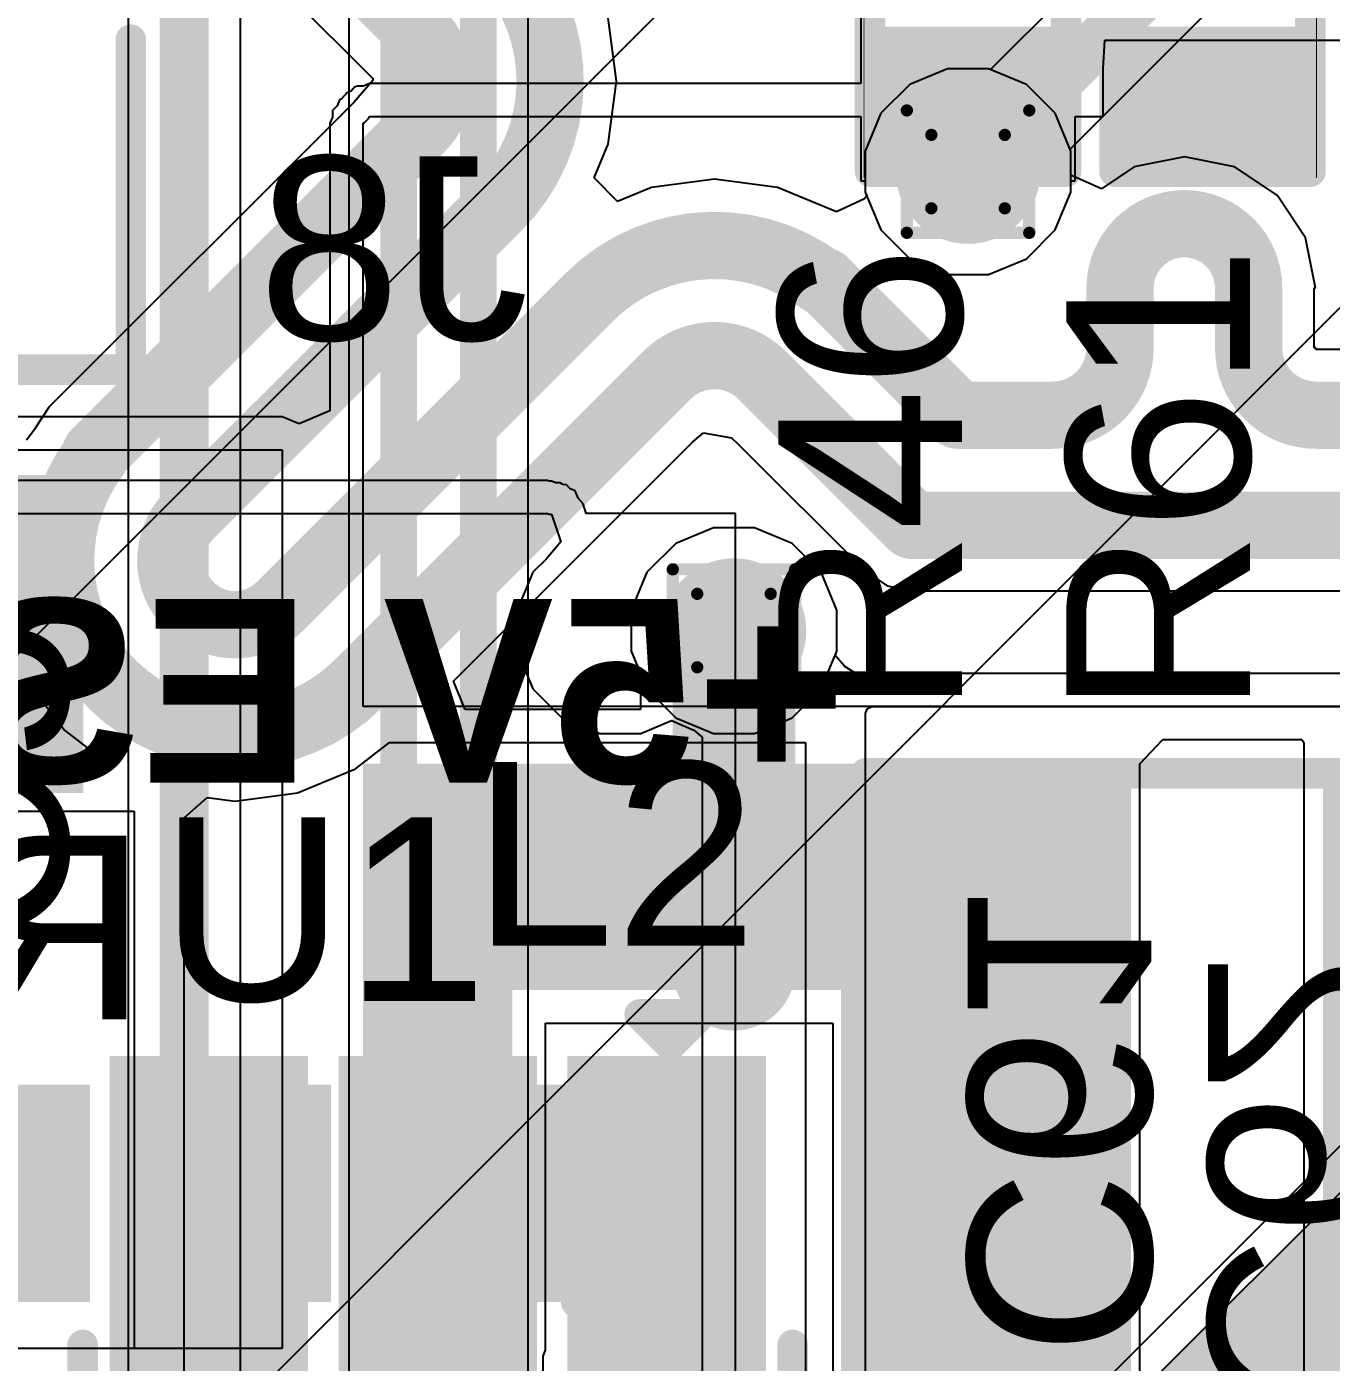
# Model space of a CAD drawing. Header units: inches. Extents: x -6 to 5433, y -4 to 5447.
# Drawn here: x 3.69 to 9.1, y 11.78 to 17.33 of the extents above; entities that cross this region are included whole.
import ezdxf

# ---------------------------------------------------------------- set-up
doc = ezdxf.new("R2010")
doc.units = ezdxf.units.IN
for name, color, linetype in [('Bottom Layer', 5, 'Continuous'), ('Bottom Overlay', 54, 'Continuous'), ('Bottom Paste', 16, 'Continuous'), ('Bottom Solder', 6, 'Continuous'), ('Drill Drawing', 1, 'Continuous'), ('Ground', 16, 'Continuous'), ('Power', 76, 'Continuous'), ('Top Layer', 1, 'Continuous'), ('Top Overlay', 2, 'Continuous'), ('Top Paste', 8, 'Continuous'), ('Top Solder', 216, 'Continuous'), ('Via Holes', 16, 'Continuous')]:
    doc.layers.add(name, color=color, linetype=linetype)
doc.styles.add('Arial', font='', dxfattribs={"height": 0.2})
doc.styles.add('Arial_Bold', font='', dxfattribs={"height": 0.2})
doc.styles.get('Arial').set_extended_font_data('Arial')
doc.styles.get('Arial_Bold').set_extended_font_data('Arial', bold=True)

msp = doc.modelspace()

# ---------------------------------------------------------------- hatches: boundary and pattern name
at = {"layer": 'Bottom Layer'}
h = msp.add_hatch(color=5, dxfattribs=at)
edge = h.paths.add_edge_path()
edge.add_arc((7.59638562, 16.72622766), 0.2999994, 0, 360)
h = msp.add_hatch(color=5, dxfattribs=at)
edge = h.paths.add_edge_path()
edge.add_arc((6.625043900000001, 14.82134704), 0.2999994, 0, 360)
for points in [[(3.85081272, 12.13661403), (3.34281272, 12.13661403), (3.34281272, 12.83561441), (3.85081272, 12.83561441)], [(4.851811479999999, 12.13661403), (4.34381148, 12.13661403), (4.34381148, 12.83561441), (4.851811479999999, 12.83561441)], [(5.85281278, 12.13661403), (5.34481278, 12.13661403), (5.34481278, 12.83561441), (5.85281278, 12.83561441)]]:
    msp.add_hatch(color=5, dxfattribs=at).paths.add_polyline_path(points)
at = {"layer": 'Bottom Overlay'}
msp.add_hatch(color=54, dxfattribs=at).paths.add_polyline_path([(3.2898969, 14.14646396), (3.92489182, 14.14646396), (3.92489182, 15.46726396), (3.2898969, 15.46726396)])
at = {"layer": 'Bottom Paste'}
for points in [[(3.85081272, 12.13661403), (3.34281272, 12.13661403), (3.34281272, 12.83561441), (3.85081272, 12.83561441)], [(4.851811479999999, 12.13661403), (4.34381148, 12.13661403), (4.34381148, 12.83561441), (4.851811479999999, 12.83561441)], [(5.85281278, 12.13661403), (5.34481278, 12.13661403), (5.34481278, 12.83561441), (5.85281278, 12.83561441)]]:
    msp.add_hatch(color=16, dxfattribs=at).paths.add_polyline_path(points)
at = {"layer": 'Bottom Solder'}
for points in [[(3.952412719999999, 12.03501403), (3.24121272, 12.03501403), (3.24121272, 12.93721441), (3.952412719999999, 12.93721441)], [(4.95341148, 12.03501403), (4.24221148, 12.03501403), (4.24221148, 12.93721441), (4.95341148, 12.93721441)], [(5.954412779999999, 12.03501403), (5.243212779999999, 12.03501403), (5.243212779999999, 12.93721441), (5.954412779999999, 12.93721441)]]:
    msp.add_hatch(color=6, dxfattribs=at).paths.add_polyline_path(points)
at = {"layer": 'Ground'}
h = msp.add_hatch(color=16, dxfattribs=at)
edge = h.paths.add_edge_path()
edge.add_arc((7.59638562, 16.72622766), 0.2999994, 0, 360)
h = msp.add_hatch(color=16, dxfattribs=at)
edge = h.paths.add_edge_path()
edge.add_arc((6.625043900000001, 14.82134704), 0.2999994, 0, 360)
at = {"layer": 'Power'}
h = msp.add_hatch(color=76, dxfattribs=at)
edge = h.paths.add_edge_path()
edge.add_arc((7.59638562, 16.72622766), 0.2999994, 0, 360)
h = msp.add_hatch(color=76, dxfattribs=at)
edge = h.paths.add_edge_path()
edge.add_arc((6.625043900000001, 14.82134704), 0.2999994, 0, 360)
at = {"layer": 'Top Layer'}
for points in [[(7.27888562, 17.27232766), (7.91388562, 17.27232766), (7.91388562, 16.81512766), (7.27888562, 16.81512766)], [(8.928099999999999, 16.81512766), (8.293099999999999, 16.81512766), (8.293099999999999, 17.27232766), (8.928099999999999, 17.27232766)], [(5.085669279999999, 11.8343426), (5.705668039999999, 11.8343426), (5.705668039999999, 14.26864304), (5.085669279999999, 14.26864304)], [(5.085669279999999, 13.32927484), (8.17129684, 13.32927484), (8.17129684, 14.26864304), (5.085669279999999, 14.26864304)], [(7.17129757, 14.07488803), (8.171298109999999, 14.07488803), (8.171298109999999, 10.67488721), (7.17129757, 10.67488721)], [(7.173259719999999, 9.675147019999999), (8.17129684, 9.675147019999999), (8.17129684, 14.0748893), (7.173259719999999, 14.0748893)], [(4.7556674, 12.95434417), (4.7556674, 11.83434387), (4.13566864, 11.83434387), (4.13566864, 12.95434417)], [(5.705668039999999, 12.95434417), (5.705668039999999, 11.83434387), (5.085669279999999, 11.83434387), (5.085669279999999, 12.95434417)], [(6.65566868, 12.95434417), (6.65566868, 11.83434387), (6.035669919999999, 11.83434387), (6.035669919999999, 12.95434417)]]:
    msp.add_hatch(color=1, dxfattribs=at).paths.add_polyline_path(points)
h = msp.add_hatch(color=1, dxfattribs=at)
edge = h.paths.add_edge_path()
edge.add_arc((7.59638562, 16.72622766), 0.2999994, 0, 360)
h = msp.add_hatch(color=1, dxfattribs=at)
edge = h.paths.add_edge_path()
edge.add_arc((6.625043900000001, 14.82134704), 0.2999994, 0, 360)
at = {"layer": 'Top Paste'}
for points in [[(7.27888562, 17.27232766), (7.91388562, 17.27232766), (7.91388562, 16.81512766), (7.27888562, 16.81512766)], [(8.928099999999999, 16.81512766), (8.293099999999999, 16.81512766), (8.293099999999999, 17.27232766), (8.928099999999999, 17.27232766)], [(7.17129757, 14.07488803), (8.171298109999999, 14.07488803), (8.171298109999999, 10.67488721), (7.17129757, 10.67488721)], [(4.7556674, 12.95434417), (4.7556674, 11.83434387), (4.13566864, 11.83434387), (4.13566864, 12.95434417)], [(5.705668039999999, 12.95434417), (5.705668039999999, 11.83434387), (5.085669279999999, 11.83434387), (5.085669279999999, 12.95434417)], [(6.65566868, 12.95434417), (6.65566868, 11.83434387), (6.035669919999999, 11.83434387), (6.035669919999999, 12.95434417)]]:
    msp.add_hatch(color=8, dxfattribs=at).paths.add_polyline_path(points)
at = {"layer": 'Top Solder'}
for points in [[(7.22388446, 17.32732882), (7.96888678, 17.32732882), (7.96888678, 16.7601265), (7.22388446, 16.7601265)], [(8.98310116, 16.7601265), (8.23809884, 16.7601265), (8.23809884, 17.32732882), (8.98310116, 17.32732882)], [(7.06969757, 14.17648803), (8.27289811, 14.17648803), (8.27289811, 10.57328721), (7.06969757, 10.57328721)], [(9.06969865, 14.17648803), (10.27289919, 14.17648803), (10.27289919, 10.57328721), (9.06969865, 10.57328721)], [(4.8572674, 13.05594417), (4.8572674, 11.73274387), (4.03406864, 11.73274387), (4.03406864, 13.05594417)], [(5.807268039999999, 13.05594417), (5.807268039999999, 11.73274387), (4.984069279999999, 11.73274387), (4.984069279999999, 13.05594417)], [(6.757268679999999, 13.05594417), (6.757268679999999, 11.73274387), (5.93406992, 11.73274387), (5.93406992, 13.05594417)]]:
    msp.add_hatch(color=216, dxfattribs=at).paths.add_polyline_path(points)
at = {"layer": 'Via Holes'}
h = msp.add_hatch(color=7, dxfattribs=at)
edge = h.paths.add_edge_path()
edge.add_arc((7.59638562, 16.72622766), 0.1499997, 0, 360)
h = msp.add_hatch(color=7, dxfattribs=at)
edge = h.paths.add_edge_path()
edge.add_arc((6.625043900000001, 14.82134704), 0.1499997, 0, 360)

# ---------------------------------------------------------------- linework, layer by layer
at = {"layer": 'Bottom Layer'}
for p, q in [((4.54810876, 17.69010432), (5.12595876, 17.11225432)), ((6.13747312, 17.10212734), (6.102992619999999, 17.36404198)), ((7.511450559999999, 17.15322706), (7.35451158, 17.0882183)), ((7.68132068, 17.15322706), (7.511450559999999, 17.15322706)), ((7.838259659999999, 17.0882183), (7.68132068, 17.15322706)), ((5.125780959999999, 17.1050204), (5.04625864, 17.0122977)), ((5.12594352, 17.10677554), (5.125780959999999, 17.1050204)), ((5.12595876, 17.11225432), (5.12594352, 17.10677554)), ((6.102992619999999, 16.8402127), (6.13747312, 17.10212734)), ((7.35451158, 17.0882183), (7.234394979999999, 16.9681017)), ((7.95837626, 16.9681017), (7.838259659999999, 17.0882183)), ((5.04625864, 17.0122977), (3.78356876, 15.74960782)), ((7.234394979999999, 16.9681017), (7.169386219999999, 16.81116272)), ((8.02338502, 16.81116272), (7.95837626, 16.9681017)), ((6.04480376, 16.699738), (6.102992619999999, 16.8402127)), ((7.169386219999999, 16.81116272), (7.169386219999999, 16.6412926)), ((8.02338502, 16.711549), (8.02338502, 16.81116272)), ((8.285779719999999, 16.7457628), (8.15038502, 16.65529308)), ((8.49390224, 16.78715972), (8.285779719999999, 16.7457628)), ((8.702024759999999, 16.7457628), (8.49390224, 16.78715972)), ((8.87846078, 16.6278687), (8.702024759999999, 16.7457628)), ((6.142007019999999, 16.60253474), (6.04480376, 16.699738)), ((6.544396359999999, 16.6952041), (6.28248172, 16.6607236)), ((6.806311, 16.6607236), (6.544396359999999, 16.6952041)), ((8.025483060000001, 16.70950684), (8.02338502, 16.711549)), ((8.15038502, 16.65529308), (8.025483060000001, 16.70950684)), ((6.28248172, 16.6607236), (6.142007019999999, 16.60253474)), ((7.050371979999999, 16.55962652), (6.806311, 16.6607236)), ((7.169386219999999, 16.6412926), (7.175715899999999, 16.62600942)), ((7.16711038, 16.61384282), (7.050371979999999, 16.55962652)), ((7.175715899999999, 16.62600942), (7.16711038, 16.61384282)), ((8.996354879999998, 16.45143268), (8.87846078, 16.6278687)), ((9.037751799999999, 16.24331016), (8.996354879999998, 16.45143268)), ((9.03252702, 15.99467718), (9.03252702, 16.24331016)), ((9.03252702, 16.24331016), (9.037751799999999, 16.24331016)), ((9.04000224, 15.99467718), (9.03252702, 15.99467718)), ((9.04000224, 15.98720196), (9.04000224, 15.99467718)), ((10.4872282, 15.98720196), (9.04000224, 15.98720196)), ((3.78356876, 15.74960782), (3.72462298, 15.66138854)), ((3.72368318, 15.65666668), (3.689395719999999, 15.61198046)), ((3.72462298, 15.66138854), (3.72368318, 15.65666668)), ((6.454566719999999, 15.60398962), (6.498203919999999, 15.64141398)), ((6.498203919999999, 15.64141398), (6.61472896, 15.62189154)), ((5.461462279999999, 14.61088518), (6.454566719999999, 15.60398962)), ((6.61472896, 15.62189154), (6.641581839999999, 15.59663632)), ((6.641581839999999, 15.59663632), (7.172416439999999, 15.06580426)), ((6.54010884, 15.24834644), (6.383169860000001, 15.18333768)), ((6.709978959999999, 15.24834644), (6.54010884, 15.24834644)), ((6.86691794, 15.18333768), (6.709978959999999, 15.24834644)), ((6.383169860000001, 15.18333768), (6.26305326, 15.06322108)), ((6.98703454, 15.06322108), (6.86691794, 15.18333768)), ((6.26305326, 15.06322108), (6.1980445, 14.9062821)), ((7.052043299999999, 14.9062821), (6.98703454, 15.06322108)), ((7.172416439999999, 15.06580426), (7.172421519999999, 15.06579664)), ((7.172421519999999, 15.06579664), (7.260640799999999, 15.00685086)), ((7.260640799999999, 15.00685086), (7.36470206, 14.9861524)), ((7.36470206, 14.9861524), (10.78924182, 14.9861524)), ((6.1980445, 14.9062821), (6.1980445, 14.73641198)), ((7.052043299999999, 14.73641198), (7.052043299999999, 14.9062821)), ((6.1980445, 14.73641198), (6.236578839999999, 14.64338448)), ((7.044395359999999, 14.71794618), (7.052043299999999, 14.73641198)), ((7.08525126, 14.67182994), (7.044395359999999, 14.71794618)), ((6.236578839999999, 14.64338448), (6.236578839999999, 14.49355242)), ((7.146051239999999, 14.63304414), (7.08525126, 14.67182994)), ((7.19864194, 14.64350386), (7.17338418, 14.6330416)), ((11.72394912, 14.64350386), (7.19864194, 14.64350386)), ((3.689395719999999, 14.6128359), (3.84817874, 14.40590718)), ((5.51006518, 14.49355242), (5.461462279999999, 14.61088518)), ((7.17338418, 14.6330416), (7.146051239999999, 14.63304414)), ((6.236578839999999, 14.49355242), (5.51006518, 14.49355242)), ((7.171296299999999, 14.47870104), (7.179302379999999, 14.49803044)), ((7.171296299999999, 10.34824702), (7.171296299999999, 14.47870104)), ((7.179302379999999, 14.49803044), (7.19864194, 14.50603906)), ((7.19864194, 14.50603906), (11.86141392, 14.50603906)), ((3.84817874, 14.40590718), (3.939197099999999, 14.3360648)), ((3.939197099999999, 14.3360648), (3.89608568, 14.2090648)), ((5.05425202, 14.24712416), (5.1962558, 14.35608762)), ((5.1962558, 14.35608762), (6.9221223, 14.35608762)), ((6.9221223, 14.35608762), (6.9221223, 0.39459662)), ((4.813277139999999, 14.14730978), (5.05425202, 14.24712416)), ((3.89608568, 14.2090648), (2.53826518, 14.2090648)), ((4.55467974, 14.11326362), (4.813277139999999, 14.14730978)), ((4.34381148, 14.04471664), (4.4392977, 14.12845536)), ((4.4392977, 14.12845536), (4.55467974, 14.11326362)), ((2.40080038, 14.0716), (4.13566864, 14.0716)), ((4.13566864, 14.0716), (4.13566864, 11.84200324)), ((4.34381148, 8.18129936), (4.34381148, 14.04471664)), ((4.13566864, 11.84200324), (-5.0546, 11.84200324))]:
    msp.add_line(p, q, dxfattribs=at)
for points in [[(4.740389299999999, 17.88238486, 0.2794, 0.2794, 0), (5.32212804, 17.30064612, 0.2794, 0.2794, 0)], [(5.713326139999999, 17.5460406, 0.2794, 0.2794, -0.3741831049620379), (5.646371739999999, 16.5812724, 0.2794, 0.2794, 0)], [(5.32245824, 17.30031338, 0.2794, 0.2794, -0.0005148721748347078), (5.32212804, 17.30064866, 0.2794, 0.2794, 0)], [(5.32246078, 17.30031338, 0.2794, 0.2794, -0.4151340131902921), (5.32308308, 16.90456106, 0.2794, 0.2794, 0)], [(3.975849299999999, 15.55732728, 0.2794, 0.2794, 0), (5.32308308, 16.90456106, 0.2794, 0.2794, 0)], [(4.36679848, 15.30169914, 0.2794, 0.2794, 0), (5.646371739999999, 16.5812724, 0.2794, 0.2794, 0)], [(8.22720224, 16.24331016, 0.2794, 0.2794, -0.9999999999999999), (8.760602239999999, 16.24331016, 0.2794, 0.2794, 0)], [(6.02354142, 16.20410272, 0.2794, 0.2794, -0.3741831049620381), (6.98830962, 16.27105712, 0.2794, 0.2794, 0)], [(6.988307079999999, 16.27105966, 0.2794, 0.2794, 0), (6.998294359999999, 16.27105966, 0.2794, 0.2794, 0)], [(6.998294359999999, 16.27105966, 0.2794, 0.2794, 0), (7.132213319999999, 16.1371407, 0.2794, 0.2794, 0)], [(8.22720224, 15.99467718, 0.2794, 0.2794, 0), (8.22720224, 16.24331016, 0.2794, 0.2794, 0)], [(8.760602239999999, 15.99467718, 0.2794, 0.2794, 0), (8.760602239999999, 16.24331016, 0.2794, 0.2794, 0)], [(4.74326204, 14.92382334, 0.2794, 0.2794, 0), (6.02354142, 16.20410272, 0.2794, 0.2794, 0)], [(7.132213319999999, 16.13714324, 0.2794, 0.2794, 0), (7.32568512, 15.94367144, 0.2794, 0.2794, 0)], [(8.22720224, 15.99467718, 0.2794, 0.2794, -0.4142135623730951), (7.94780224, 15.71527718, 0.2794, 0.2794, 0)], [(9.04000224, 15.71527718, 0.2794, 0.2794, -0.4142135623730951), (8.760602239999999, 15.99467718, 0.2794, 0.2794, 0)], [(6.346830079999999, 15.88081406, 0.2794, 0.2794, -0.4151340131902922), (6.7425824, 15.88019176, 0.2794, 0.2794, 0)], [(7.32568512, 15.94367144, 0.2794, 0.2794, 0), (7.55407938, 15.71527718, 0.2794, 0.2794, 0)], [(5.0665507, 14.60053468, 0.2794, 0.2794, 0), (6.346830079999999, 15.88081406, 0.2794, 0.2794, 0)], [(6.74291768, 15.87985902, 0.2794, 0.2794, -0.0005148721748347078), (6.7425824, 15.88018922, 0.2794, 0.2794, 0)], [(6.74291514, 15.87986156, 0.2794, 0.2794, 0), (6.808924660000001, 15.81385204, 0.2794, 0.2794, 0)], [(6.808924660000001, 15.81385204, 0.2794, 0.2794, 0), (6.808927199999999, 15.81385204, 0.2794, 0.2794, 0)], [(6.808927199999999, 15.81385204, 0.2794, 0.2794, 0), (7.00239646, 15.62038278, 0.2794, 0.2794, 0)], [(7.55407938, 15.71527718, 0.2794, 0.2794, 0), (7.808089539999999, 15.71527718, 0.2794, 0.2794, 0)], [(7.808089539999999, 15.71527718, 0.2794, 0.2794, 0), (7.94780224, 15.71527718, 0.2794, 0.2794, 0)], [(9.04000224, 15.71527718, 0.2794, 0.2794, 0), (10.39091902, 15.71527718, 0.2794, 0.2794, 0)], [(7.00239646, 15.62038278, 0.2794, 0.2794, 0), (7.36470206, 15.25807718, 0.2794, 0.2794, 0)], [(3.975849299999999, 15.54712918, 0.2794, 0.2794, 0), (3.975849299999999, 15.55732728, 0.2794, 0.2794, 0)], [(5.066553239999999, 14.60053468, 0.2794, 0.2794, -0.9317648676577294), (3.975851839999999, 15.54713172, 0.2794, 0.2794, 0)], [(4.36602632, 14.92389446, 0.2794, 0.2794, -0.4141062154755448), (4.3660949, 15.30099302, 0.2794, 0.2794, 0)], [(4.36679848, 15.30169914, 0.2794, 0.2794, -0.001090831215160733), (4.3660949, 15.30099048, 0.2794, 0.2794, 0)], [(7.36470206, 15.25807718, 0.2794, 0.2794, 0), (10.78924182, 15.25807718, 0.2794, 0.2794, 0)], [(4.36602632, 14.92389192, 0.2794, 0.2794, 0), (4.36616348, 14.92375476, 0.2794, 0.2794, 0)], [(4.74326458, 14.92382334, 0.2794, 0.2794, -0.4141062154755448), (4.36616602, 14.92375476, 0.2794, 0.2794, 0)], [(6.625043900000001, 13.41464678, 0.508, 0.508, 0), (6.625043900000001, 14.82134704, 0.508, 0.508, 0)]]:
    msp.add_lwpolyline(points, format="xyseb", dxfattribs=at)
for points in [[(5.25227804, 17.30064866, 0.1397, 0.1397, 1), (5.39197804, 17.30064866, 0.1397, 0.1397, 1)], [(5.25227804, 17.30064612, 0.1397, 0.1397, 1), (5.39197804, 17.30064612, 0.1397, 0.1397, 1)], [(5.25260824, 17.30031338, 0.1397, 0.1397, 1), (5.392308239999999, 17.30031338, 0.1397, 0.1397, 1)], [(5.252610779999999, 17.30031338, 0.1397, 0.1397, 1), (5.39231078, 17.30031338, 0.1397, 0.1397, 1)], [(5.25323308, 16.90456106, 0.1397, 0.1397, 1), (5.39293308, 16.90456106, 0.1397, 0.1397, 1)], [(5.25323308, 16.90456106, 0.1397, 0.1397, 1), (5.39293308, 16.90456106, 0.1397, 0.1397, 1)], [(5.57652174, 16.5812724, 0.1397, 0.1397, 1), (5.71622174, 16.5812724, 0.1397, 0.1397, 1)], [(5.57652174, 16.5812724, 0.1397, 0.1397, 1), (5.71622174, 16.5812724, 0.1397, 0.1397, 1)], [(6.91845708, 16.27105966, 0.1397, 0.1397, 1), (7.05815708, 16.27105966, 0.1397, 0.1397, 1)], [(6.91845962, 16.27105712, 0.1397, 0.1397, 1), (7.058159620000001, 16.27105712, 0.1397, 0.1397, 1)], [(6.928444359999999, 16.27105966, 0.1397, 0.1397, 1), (7.06814436, 16.27105966, 0.1397, 0.1397, 1)], [(6.928444359999999, 16.27105966, 0.1397, 0.1397, 1), (7.06814436, 16.27105966, 0.1397, 0.1397, 1)], [(8.15735224, 16.24331016, 0.1397, 0.1397, 1), (8.29705224, 16.24331016, 0.1397, 0.1397, 1)], [(8.15735224, 16.24331016, 0.1397, 0.1397, 1), (8.29705224, 16.24331016, 0.1397, 0.1397, 1)], [(8.69075224, 16.24331016, 0.1397, 0.1397, 1), (8.83045224, 16.24331016, 0.1397, 0.1397, 1)], [(8.69075224, 16.24331016, 0.1397, 0.1397, 1), (8.83045224, 16.24331016, 0.1397, 0.1397, 1)], [(5.95369142, 16.20410272, 0.1397, 0.1397, 1), (6.09339142, 16.20410272, 0.1397, 0.1397, 1)], [(5.95369142, 16.20410272, 0.1397, 0.1397, 1), (6.09339142, 16.20410272, 0.1397, 0.1397, 1)], [(7.06236332, 16.13714324, 0.1397, 0.1397, 1), (7.20206332, 16.13714324, 0.1397, 0.1397, 1)], [(7.06236332, 16.1371407, 0.1397, 0.1397, 1), (7.20206332, 16.1371407, 0.1397, 0.1397, 1)], [(8.15735224, 15.99467718, 0.1397, 0.1397, 1), (8.29705224, 15.99467718, 0.1397, 0.1397, 1)], [(8.15735224, 15.99467718, 0.1397, 0.1397, 1), (8.29705224, 15.99467718, 0.1397, 0.1397, 1)], [(8.69075224, 15.99467718, 0.1397, 0.1397, 1), (8.83045224, 15.99467718, 0.1397, 0.1397, 1)], [(8.69075224, 15.99467718, 0.1397, 0.1397, 1), (8.83045224, 15.99467718, 0.1397, 0.1397, 1)], [(7.25583512, 15.94367144, 0.1397, 0.1397, 1), (7.39553512, 15.94367144, 0.1397, 0.1397, 1)], [(7.25583512, 15.94367144, 0.1397, 0.1397, 1), (7.39553512, 15.94367144, 0.1397, 0.1397, 1)], [(6.27698008, 15.88081406, 0.1397, 0.1397, 1), (6.41668008, 15.88081406, 0.1397, 0.1397, 1)], [(6.27698008, 15.88081406, 0.1397, 0.1397, 1), (6.41668008, 15.88081406, 0.1397, 0.1397, 1)], [(6.672732399999999, 15.88019176, 0.1397, 0.1397, 1), (6.8124324, 15.88019176, 0.1397, 0.1397, 1)], [(6.672732399999999, 15.88018922, 0.1397, 0.1397, 1), (6.8124324, 15.88018922, 0.1397, 0.1397, 1)], [(6.673065139999999, 15.87986156, 0.1397, 0.1397, 1), (6.812765139999999, 15.87986156, 0.1397, 0.1397, 1)], [(6.673067679999999, 15.87985902, 0.1397, 0.1397, 1), (6.812767679999999, 15.87985902, 0.1397, 0.1397, 1)], [(6.739074659999999, 15.81385204, 0.1397, 0.1397, 1), (6.878774659999999, 15.81385204, 0.1397, 0.1397, 1)], [(6.739074659999999, 15.81385204, 0.1397, 0.1397, 1), (6.878774659999999, 15.81385204, 0.1397, 0.1397, 1)], [(6.7390772, 15.81385204, 0.1397, 0.1397, 1), (6.8787772, 15.81385204, 0.1397, 0.1397, 1)], [(6.7390772, 15.81385204, 0.1397, 0.1397, 1), (6.8787772, 15.81385204, 0.1397, 0.1397, 1)], [(7.484229379999999, 15.71527718, 0.1397, 0.1397, 1), (7.62392938, 15.71527718, 0.1397, 0.1397, 1)], [(7.484229379999999, 15.71527718, 0.1397, 0.1397, 1), (7.62392938, 15.71527718, 0.1397, 0.1397, 1)], [(7.738239539999999, 15.71527718, 0.1397, 0.1397, 1), (7.87793954, 15.71527718, 0.1397, 0.1397, 1)], [(7.738239539999999, 15.71527718, 0.1397, 0.1397, 1), (7.87793954, 15.71527718, 0.1397, 0.1397, 1)], [(7.877952239999999, 15.71527718, 0.1397, 0.1397, 1), (8.017652239999999, 15.71527718, 0.1397, 0.1397, 1)], [(7.877952239999999, 15.71527718, 0.1397, 0.1397, 1), (8.017652239999999, 15.71527718, 0.1397, 0.1397, 1)], [(8.970152239999999, 15.71527718, 0.1397, 0.1397, 1), (9.10985224, 15.71527718, 0.1397, 0.1397, 1)], [(8.970152239999999, 15.71527718, 0.1397, 0.1397, 1), (9.10985224, 15.71527718, 0.1397, 0.1397, 1)], [(6.932546459999999, 15.62038278, 0.1397, 0.1397, 1), (7.072246459999999, 15.62038278, 0.1397, 0.1397, 1)], [(6.932546459999999, 15.62038278, 0.1397, 0.1397, 1), (7.072246459999999, 15.62038278, 0.1397, 0.1397, 1)], [(3.9059993, 15.55732728, 0.1397, 0.1397, 1), (4.0456993, 15.55732728, 0.1397, 0.1397, 1)], [(3.9059993, 15.55732728, 0.1397, 0.1397, 1), (4.0456993, 15.55732728, 0.1397, 0.1397, 1)], [(3.9059993, 15.54712918, 0.1397, 0.1397, 1), (4.0456993, 15.54712918, 0.1397, 0.1397, 1)], [(3.90600184, 15.54713172, 0.1397, 0.1397, 1), (4.04570184, 15.54713172, 0.1397, 0.1397, 1)], [(4.2962449, 15.30099302, 0.1397, 0.1397, 1), (4.4359449, 15.30099302, 0.1397, 0.1397, 1)], [(4.2962449, 15.30099048, 0.1397, 0.1397, 1), (4.4359449, 15.30099048, 0.1397, 0.1397, 1)], [(4.296948479999999, 15.30169914, 0.1397, 0.1397, 1), (4.43664848, 15.30169914, 0.1397, 0.1397, 1)], [(4.296948479999999, 15.30169914, 0.1397, 0.1397, 1), (4.43664848, 15.30169914, 0.1397, 0.1397, 1)], [(7.294852059999999, 15.25807718, 0.1397, 0.1397, 1), (7.434552059999999, 15.25807718, 0.1397, 0.1397, 1)], [(7.294852059999999, 15.25807718, 0.1397, 0.1397, 1), (7.434552059999999, 15.25807718, 0.1397, 0.1397, 1)], [(4.29617632, 14.92389446, 0.1397, 0.1397, 1), (4.43587632, 14.92389446, 0.1397, 0.1397, 1)], [(4.29617632, 14.92389192, 0.1397, 0.1397, 1), (4.43587632, 14.92389192, 0.1397, 0.1397, 1)], [(4.296313479999999, 14.92375476, 0.1397, 0.1397, 1), (4.43601348, 14.92375476, 0.1397, 0.1397, 1)], [(4.29631602, 14.92375476, 0.1397, 0.1397, 1), (4.43601602, 14.92375476, 0.1397, 0.1397, 1)], [(4.67341204, 14.92382334, 0.1397, 0.1397, 1), (4.81311204, 14.92382334, 0.1397, 0.1397, 1)], [(4.67341458, 14.92382334, 0.1397, 0.1397, 1), (4.81311458, 14.92382334, 0.1397, 0.1397, 1)], [(6.4980439, 14.82134704, 0.254, 0.254, 1), (6.7520439, 14.82134704, 0.254, 0.254, 1)], [(4.9967007, 14.60053468, 0.1397, 0.1397, 1), (5.136400699999999, 14.60053468, 0.1397, 0.1397, 1)], [(4.99670324, 14.60053468, 0.1397, 0.1397, 1), (5.13640324, 14.60053468, 0.1397, 0.1397, 1)], [(6.4980439, 13.41464678, 0.254, 0.254, 1), (6.7520439, 13.41464678, 0.254, 0.254, 1)]]:
    msp.add_lwpolyline(points, format="xyseb", close=True, dxfattribs=at)
at = {"layer": 'Bottom Overlay'}
for points in [[(4.12220156, 15.90365628, 0.127, 0.127, 0), (4.12220156, 17.27365608, 0.127, 0.127, 0)], [(3.01220124, 15.90365628, 0.127, 0.127, 0), (4.12220156, 15.90365628, 0.127, 0.127, 0)], [(5.970010919999999, 12.0348121, 0.127, 0.127, 0), (6.147211479999999, 12.0348121, 0.127, 0.127, 0)], [(6.14661204, 10.62401482, 0.127, 0.127, 0), (6.147211479999999, 12.0348121, 0.127, 0.127, 0)]]:
    msp.add_lwpolyline(points, format="xyseb", dxfattribs=at)
for points in [[(4.09045156, 17.27365608, 0.0635, 0.0635, 1), (4.153951559999999, 17.27365608, 0.0635, 0.0635, 1)], [(4.09045156, 15.90365628, 0.0635, 0.0635, 1), (4.153951559999999, 15.90365628, 0.0635, 0.0635, 1)], [(4.09045156, 15.90365628, 0.0635, 0.0635, 1), (4.153951559999999, 15.90365628, 0.0635, 0.0635, 1)], [(5.938260919999999, 12.0348121, 0.0635, 0.0635, 1), (6.00176092, 12.0348121, 0.0635, 0.0635, 1)], [(6.11546148, 12.0348121, 0.0635, 0.0635, 1), (6.178961479999999, 12.0348121, 0.0635, 0.0635, 1)], [(6.11546148, 12.0348121, 0.0635, 0.0635, 1), (6.178961479999999, 12.0348121, 0.0635, 0.0635, 1)]]:
    msp.add_lwpolyline(points, format="xyseb", close=True, dxfattribs=at)
at = {"layer": 'Drill Drawing'}
for points in [[(7.34238562, 16.98022766, 0.0508, 0.0508, 0), (7.85038562, 16.98022766, 0.0508, 0.0508, 0)], [(7.34238562, 16.47222766, 0.0508, 0.0508, 0), (7.34238562, 16.98022766, 0.0508, 0.0508, 0)], [(7.85038562, 16.47222766, 0.0508, 0.0508, 0), (7.85038562, 16.98022766, 0.0508, 0.0508, 0)], [(7.443985619999999, 16.87862766, 0.0508, 0.0508, 0), (7.74878562, 16.87862766, 0.0508, 0.0508, 0)], [(7.443985619999999, 16.57382766, 0.0508, 0.0508, 0), (7.443985619999999, 16.87862766, 0.0508, 0.0508, 0)], [(7.74878562, 16.57382766, 0.0508, 0.0508, 0), (7.74878562, 16.87862766, 0.0508, 0.0508, 0)], [(7.443985619999999, 16.57382766, 0.0508, 0.0508, 0), (7.74878562, 16.57382766, 0.0508, 0.0508, 0)], [(7.34238562, 16.47222766, 0.0508, 0.0508, 0), (7.85038562, 16.47222766, 0.0508, 0.0508, 0)], [(6.3710439, 15.07534704, 0.0508, 0.0508, 0), (6.8790439, 15.07534704, 0.0508, 0.0508, 0)], [(6.3710439, 14.56734704, 0.0508, 0.0508, 0), (6.3710439, 15.07534704, 0.0508, 0.0508, 0)], [(6.8790439, 14.56734704, 0.0508, 0.0508, 0), (6.8790439, 15.07534704, 0.0508, 0.0508, 0)], [(6.4726439, 14.97374704, 0.0508, 0.0508, 0), (6.777443900000001, 14.97374704, 0.0508, 0.0508, 0)], [(6.4726439, 14.66894704, 0.0508, 0.0508, 0), (6.4726439, 14.97374704, 0.0508, 0.0508, 0)], [(6.777443900000001, 14.66894704, 0.0508, 0.0508, 0), (6.777443900000001, 14.97374704, 0.0508, 0.0508, 0)], [(6.4726439, 14.66894704, 0.0508, 0.0508, 0), (6.777443900000001, 14.66894704, 0.0508, 0.0508, 0)], [(6.3710439, 14.56734704, 0.0508, 0.0508, 0), (6.8790439, 14.56734704, 0.0508, 0.0508, 0)]]:
    msp.add_lwpolyline(points, format="xyseb", dxfattribs=at)
for points in [[(7.329685619999999, 16.98022766, 0.0254, 0.0254, 1), (7.35508562, 16.98022766, 0.0254, 0.0254, 1)], [(7.329685619999999, 16.98022766, 0.0254, 0.0254, 1), (7.35508562, 16.98022766, 0.0254, 0.0254, 1)], [(7.83768562, 16.98022766, 0.0254, 0.0254, 1), (7.86308562, 16.98022766, 0.0254, 0.0254, 1)], [(7.83768562, 16.98022766, 0.0254, 0.0254, 1), (7.86308562, 16.98022766, 0.0254, 0.0254, 1)], [(7.43128562, 16.87862766, 0.0254, 0.0254, 1), (7.45668562, 16.87862766, 0.0254, 0.0254, 1)], [(7.43128562, 16.87862766, 0.0254, 0.0254, 1), (7.45668562, 16.87862766, 0.0254, 0.0254, 1)], [(7.73608562, 16.87862766, 0.0254, 0.0254, 1), (7.76148562, 16.87862766, 0.0254, 0.0254, 1)], [(7.73608562, 16.87862766, 0.0254, 0.0254, 1), (7.76148562, 16.87862766, 0.0254, 0.0254, 1)], [(7.43128562, 16.57382766, 0.0254, 0.0254, 1), (7.45668562, 16.57382766, 0.0254, 0.0254, 1)], [(7.43128562, 16.57382766, 0.0254, 0.0254, 1), (7.45668562, 16.57382766, 0.0254, 0.0254, 1)], [(7.73608562, 16.57382766, 0.0254, 0.0254, 1), (7.76148562, 16.57382766, 0.0254, 0.0254, 1)], [(7.73608562, 16.57382766, 0.0254, 0.0254, 1), (7.76148562, 16.57382766, 0.0254, 0.0254, 1)], [(7.329685619999999, 16.47222766, 0.0254, 0.0254, 1), (7.35508562, 16.47222766, 0.0254, 0.0254, 1)], [(7.329685619999999, 16.47222766, 0.0254, 0.0254, 1), (7.35508562, 16.47222766, 0.0254, 0.0254, 1)], [(7.83768562, 16.47222766, 0.0254, 0.0254, 1), (7.86308562, 16.47222766, 0.0254, 0.0254, 1)], [(7.83768562, 16.47222766, 0.0254, 0.0254, 1), (7.86308562, 16.47222766, 0.0254, 0.0254, 1)], [(6.358343899999999, 15.07534704, 0.0254, 0.0254, 1), (6.3837439, 15.07534704, 0.0254, 0.0254, 1)], [(6.358343899999999, 15.07534704, 0.0254, 0.0254, 1), (6.3837439, 15.07534704, 0.0254, 0.0254, 1)], [(6.8663439, 15.07534704, 0.0254, 0.0254, 1), (6.891743899999999, 15.07534704, 0.0254, 0.0254, 1)], [(6.8663439, 15.07534704, 0.0254, 0.0254, 1), (6.891743899999999, 15.07534704, 0.0254, 0.0254, 1)], [(6.4599439, 14.97374704, 0.0254, 0.0254, 1), (6.4853439, 14.97374704, 0.0254, 0.0254, 1)], [(6.4599439, 14.97374704, 0.0254, 0.0254, 1), (6.4853439, 14.97374704, 0.0254, 0.0254, 1)], [(6.7647439, 14.97374704, 0.0254, 0.0254, 1), (6.7901439, 14.97374704, 0.0254, 0.0254, 1)], [(6.7647439, 14.97374704, 0.0254, 0.0254, 1), (6.7901439, 14.97374704, 0.0254, 0.0254, 1)], [(6.4599439, 14.66894704, 0.0254, 0.0254, 1), (6.4853439, 14.66894704, 0.0254, 0.0254, 1)], [(6.4599439, 14.66894704, 0.0254, 0.0254, 1), (6.4853439, 14.66894704, 0.0254, 0.0254, 1)], [(6.7647439, 14.66894704, 0.0254, 0.0254, 1), (6.7901439, 14.66894704, 0.0254, 0.0254, 1)], [(6.7647439, 14.66894704, 0.0254, 0.0254, 1), (6.7901439, 14.66894704, 0.0254, 0.0254, 1)], [(6.358343899999999, 14.56734704, 0.0254, 0.0254, 1), (6.3837439, 14.56734704, 0.0254, 0.0254, 1)], [(6.358343899999999, 14.56734704, 0.0254, 0.0254, 1), (6.3837439, 14.56734704, 0.0254, 0.0254, 1)], [(6.8663439, 14.56734704, 0.0254, 0.0254, 1), (6.891743899999999, 14.56734704, 0.0254, 0.0254, 1)], [(6.8663439, 14.56734704, 0.0254, 0.0254, 1), (6.891743899999999, 14.56734704, 0.0254, 0.0254, 1)]]:
    msp.add_lwpolyline(points, format="xyseb", close=True, dxfattribs=at)
at = {"layer": 'Ground'}
for p, q in [((4.11073346, 20.4494892), (4.11073346, 7.89475434)), ((5.77107558, 6.399771299999999), (5.77107558, 18.77649788)), ((4.5768895, 7.79821148), (4.5768895, 17.59879894)), ((5.026515219999999, 17.46156782), (5.026515219999999, 15.94194932)), ((7.511450559999999, 17.15322706), (7.35451158, 17.0882183)), ((7.68132068, 17.15322706), (7.511450559999999, 17.15322706)), ((7.838259659999999, 17.0882183), (7.68132068, 17.15322706)), ((7.35451158, 17.0882183), (7.234394979999999, 16.9681017)), ((7.95837626, 16.9681017), (7.838259659999999, 17.0882183)), ((7.234394979999999, 16.9681017), (7.169386219999999, 16.81116272)), ((8.02338502, 16.81116272), (7.95837626, 16.9681017)), ((7.169386219999999, 16.81116272), (7.169386219999999, 16.6412926)), ((8.02338502, 16.6412926), (8.02338502, 16.81116272)), ((7.169386219999999, 16.6412926), (7.234394979999999, 16.48435362)), ((7.95837626, 16.48435362), (8.02338502, 16.6412926)), ((7.234394979999999, 16.48435362), (7.35451158, 16.36423702)), ((7.838259659999999, 16.36423702), (7.95837626, 16.48435362)), ((7.35451158, 16.36423702), (7.511450559999999, 16.29922826)), ((7.68132068, 16.29922826), (7.838259659999999, 16.36423702)), ((7.511450559999999, 16.29922826), (7.68132068, 16.29922826)), ((5.026515219999999, 15.94194932), (5.026515219999999, 6.1771911)), ((6.54010884, 15.24834644), (6.383169860000001, 15.18333768)), ((6.709978959999999, 15.24834644), (6.54010884, 15.24834644)), ((6.86691794, 15.18333768), (6.709978959999999, 15.24834644)), ((6.383169860000001, 15.18333768), (6.26305326, 15.06322108)), ((6.98703454, 15.06322108), (6.86691794, 15.18333768)), ((6.26305326, 15.06322108), (6.1980445, 14.9062821)), ((7.052043299999999, 14.9062821), (6.98703454, 15.06322108)), ((6.1980445, 14.9062821), (6.1980445, 14.73641198)), ((7.052043299999999, 14.73641198), (7.052043299999999, 14.9062821)), ((6.1980445, 14.73641198), (6.26305326, 14.579473)), ((6.98703454, 14.579473), (7.052043299999999, 14.73641198)), ((6.26305326, 14.579473), (6.383169860000001, 14.4593564)), ((6.86691794, 14.4593564), (6.98703454, 14.579473)), ((6.383169860000001, 14.4593564), (6.54010884, 14.39434764)), ((6.709978959999999, 14.39434764), (6.86691794, 14.4593564)), ((6.54010884, 14.39434764), (6.709978959999999, 14.39434764))]:
    msp.add_line(p, q, dxfattribs=at)
for points in [[(4.34381148, 7.79821148, 0.2032, 0.2032, 0), (4.34381148, 20.60084526, 0.2032, 0.2032, 0)], [(5.5638954, 6.313952319999999, 0.1524, 0.1524, 0), (5.5638954, 19.00509788, 0.1524, 0.1524, 0)], [(5.2336954, 15.94194932, 0.1524, 0.1524, 0), (5.2336954, 17.47366584, 0.1524, 0.1524, 0)], [(5.2336954, 6.1771784, 0.1524, 0.1524, 0), (5.2336954, 15.94194932, 0.1524, 0.1524, 0)]]:
    msp.add_lwpolyline(points, format="xyseb", dxfattribs=at)
msp.add_lwpolyline([(5.1955954, 15.94194932, 0.0762, 0.0762, 1), (5.2717954, 15.94194932, 0.0762, 0.0762, 1)], format="xyseb", close=True, dxfattribs=at)
msp.add_lwpolyline([(5.1955954, 15.94194932, 0.0762, 0.0762, 1), (5.2717954, 15.94194932, 0.0762, 0.0762, 1)], format="xyseb", close=True, dxfattribs=at)
at = {"layer": 'Power'}
for p, q in [((9.00154918, 18.4610121), (7.69011924, 17.14958216)), ((8.01974012, 16.81996128), (9.08048222, 17.88070338)), ((7.511450559999999, 17.15322706), (7.35451158, 17.0882183)), ((7.68132068, 17.15322706), (7.511450559999999, 17.15322706)), ((7.69011924, 17.14958216), (7.68132068, 17.15322706)), ((7.35451158, 17.0882183), (7.234394979999999, 16.9681017)), ((7.234394979999999, 16.9681017), (7.169386219999999, 16.81116272)), ((7.169386219999999, 16.81116272), (7.169386219999999, 16.6412926)), ((8.02338502, 16.81116272), (8.01974012, 16.81996128)), ((8.02338502, 16.6412926), (8.02338502, 16.81116272)), ((7.169386219999999, 16.6412926), (7.234394979999999, 16.48435362)), ((7.95837626, 16.48435362), (8.02338502, 16.6412926)), ((7.234394979999999, 16.48435362), (7.35451158, 16.36423702)), ((7.838259659999999, 16.36423702), (7.95837626, 16.48435362)), ((7.35451158, 16.36423702), (7.511450559999999, 16.29922826)), ((7.68132068, 16.29922826), (7.838259659999999, 16.36423702)), ((7.511450559999999, 16.29922826), (7.68132068, 16.29922826)), ((5.8506995, 15.4445462), (-1.5494, 15.4445462)), ((5.858609059999999, 15.4412696), (5.8506995, 15.4445462)), ((5.868408379999999, 15.4412696), (5.858609059999999, 15.4412696)), ((5.88576166, 15.4340814), (5.868408379999999, 15.4412696)), ((5.90331052, 15.4340814), (5.88576166, 15.4340814)), ((5.91122008, 15.43080226), (5.90331052, 15.4340814)), ((5.91431888, 15.42770346), (5.91122008, 15.43080226)), ((5.93042248, 15.42648934), (5.91431888, 15.42770346)), ((5.944981759999999, 15.40955262), (5.93042248, 15.42648934)), ((5.96561164, 15.40100806), (5.944981759999999, 15.40955262)), ((5.977963659999999, 15.37118338), (5.96561164, 15.40100806)), ((5.99900756, 15.3467054), (5.977963659999999, 15.37118338)), ((-1.8484977, 15.3070814), (5.8506995, 15.3070814)), ((5.8506995, 15.3070814), (5.858609059999999, 15.3038048)), ((5.858609059999999, 15.3038048), (5.868408379999999, 15.3038048)), ((5.868408379999999, 15.3038048), (5.9059826, 15.18941844)), ((6.012022519999999, 15.3070814), (5.99900756, 15.3467054)), ((6.63086558, 15.3070814), (6.012022519999999, 15.3070814)), ((6.63086558, 14.37823388), (6.63086558, 15.3070814)), ((5.9059826, 15.18941844), (5.847458459999999, 15.11962686)), ((5.847458459999999, 15.11962686), (5.79105268, 15.06322108)), ((5.79105268, 15.06322108), (5.72604392, 14.9062821)), ((5.72604392, 14.9062821), (5.72604392, 14.73641198)), ((5.72604392, 14.73641198), (5.79105268, 14.579473)), ((5.79105268, 14.579473), (5.911169279999999, 14.4593564)), ((5.911169279999999, 14.4593564), (6.06810826, 14.39434764)), ((6.237978379999999, 14.39434764), (6.366398240000001, 14.44754286)), ((6.366398240000001, 14.44754286), (6.45794492, 14.4074388)), ((6.06810826, 14.39434764), (6.237978379999999, 14.39434764)), ((6.45794492, 14.4074388), (6.493400779999999, 14.37823388)), ((6.493400779999999, 14.37823388), (6.493400779999999, 10.37500084)), ((6.63086558, 10.40234394), (6.63086558, 14.37823388)), ((9.7653729, 13.308076), (6.821144599999999, 10.3638477)), ((6.89901338, 10.24730996), (9.8745294, 13.22282598))]:
    msp.add_line(p, q, dxfattribs=at)
for points in [[(7.59638562, 16.72622766, 0.2032, 0.2032, 0), (9.2346272, 18.36446924, 0.2032, 0.2032, 0)], [(4.99119144, 7.984523019999999, 0.508, 0.508, 0), (10.9437297, 13.93706128, 0.508, 0.508, 0)]]:
    msp.add_lwpolyline(points, format="xyseb", dxfattribs=at)
msp.add_lwpolyline([(7.54558562, 16.72622766, 0.1016, 0.1016, 1), (7.64718562, 16.72622766, 0.1016, 0.1016, 1)], format="xyseb", close=True, dxfattribs=at)
at = {"layer": 'Top Layer'}
for p, q in [((7.15188562, 17.39932766), (7.15188562, 17.09192162)), ((8.15653182, 17.15349884), (8.163427919999998, 17.27185522)), ((8.163427919999998, 17.27185522), (8.168279319999998, 17.27227178)), ((8.168279319999998, 17.27227178), (8.168386, 17.27232766)), ((8.168386, 17.27232766), (10.11041158, 17.27232766)), ((8.15653182, 16.95445682), (8.15653182, 17.15349884)), ((5.05153422, 17.07740552), (5.03671332, 17.06031894)), ((5.051539299999999, 17.07740806), (5.05153422, 17.07740552)), ((5.05673106, 17.07777636), (5.051539299999999, 17.07740806)), ((5.060414059999999, 17.08145936), (5.05673106, 17.07777636)), ((5.08774954, 17.08145682), (5.060414059999999, 17.08145936)), ((5.113014919999999, 17.09192162), (5.08774954, 17.08145682)), ((7.15188562, 17.09192162), (5.113014919999999, 17.09192162)), ((4.98846602, 17.0243119), (4.97799868, 16.99904398)), ((4.99438676, 17.02676554), (4.98846602, 17.0243119)), ((4.9943893, 17.02676808), (4.99438676, 17.02676554)), ((5.01335548, 17.04573172), (4.9943893, 17.02676808)), ((5.01581166, 17.05166008), (5.01335548, 17.04573172)), ((5.03671332, 17.06031894), (5.01581166, 17.05166008)), ((4.97799868, 16.99904398), (4.95866166, 16.97970188)), ((4.95866166, 16.97970188), (4.9586642, 16.95236386)), ((4.9586642, 16.95236386), (4.948204479999999, 16.92710864)), ((4.948204479999999, 16.92710864), (4.948204479999999, 15.73303178)), ((5.085669279999999, 16.92710864), (5.09158494, 16.92955974)), ((5.085669279999999, 14.50603906), (5.085669279999999, 16.92710864)), ((5.09158494, 16.92955974), (5.11055366, 16.94852592)), ((5.11055366, 16.94852592), (5.113009839999999, 16.95445428)), ((5.113009839999999, 16.95445428), (5.113014919999999, 16.95445682)), ((5.113014919999999, 16.95445682), (7.15188562, 16.95445682)), ((7.15188562, 16.95445682), (7.15188562, 16.68812766)), ((8.040885620000001, 16.68812766), (8.040885620000001, 16.95445682)), ((8.040885620000001, 16.95445682), (8.15653182, 16.95445682)), ((7.15188562, 16.68812766), (7.169386219999999, 16.68812766)), ((7.169386219999999, 16.68812766), (7.169386219999999, 16.6412926)), ((8.02338502, 16.6412926), (8.02338502, 16.68812766)), ((8.02338502, 16.68812766), (8.040885620000001, 16.68812766)), ((7.169386219999999, 16.6412926), (7.234394979999999, 16.48435362)), ((7.95837626, 16.48435362), (8.02338502, 16.6412926)), ((7.234394979999999, 16.48435362), (7.35451158, 16.36423702)), ((7.838259659999999, 16.36423702), (7.95837626, 16.48435362)), ((7.35451158, 16.36423702), (7.511450559999999, 16.29922826)), ((7.68132068, 16.29922826), (7.838259659999999, 16.36423702)), ((7.511450559999999, 16.29922826), (7.68132068, 16.29922826)), ((4.7498, 15.70855888), (-3.37759548, 15.70855888)), ((4.82120194, 15.67898312), (4.7498, 15.70855888)), ((4.948204479999999, 15.73303178), (4.82120194, 15.67898312)), ((-3.37759548, 15.57109408), (4.7498, 15.57109408)), ((4.7498, 15.57109408), (4.7498, 11.84200324)), ((12.21206092, 14.50603906), (5.085669279999999, 14.50603906)), ((8.308764179999999, 14.2686405), (8.40483714, 14.36857426)), ((8.40483714, 14.36857426), (8.98094978, 14.36857426)), ((8.98094978, 14.36857426), (8.98929368, 14.35608508)), ((8.98929368, 14.35608508), (8.98929368, 12.8778)), ((8.308764179999999, 14.0748893), (8.308764179999999, 14.2686405)), ((8.308764179999999, 9.675147019999999), (8.308764179999999, 14.0748893)), ((5.843132839999999, 11.8343426), (5.843132839999999, 13.19181004)), ((5.843132839999999, 13.19181004), (7.03579492, 13.19181004)), ((7.03579492, 13.19181004), (7.03579492, 9.675147019999999)), ((8.98929368, 12.8778), (8.98929368, 9.675147019999999)), ((4.7498, 11.84200324), (-5.0546, 11.84200324)), ((5.83266804, 11.80907722), (5.843132839999999, 11.8343426)), ((5.83266804, 11.70734514), (5.83266804, 11.80907722))]:
    msp.add_line(p, q, dxfattribs=at)
for points in [[(7.59638562, 16.72622766, 0.2032, 0.2032, 0), (7.59638562, 16.94856148, 0.2032, 0.2032, 0)], [(7.59638562, 16.63106148, 0.2032, 0.2032, 0), (7.59638562, 16.72622766, 0.2032, 0.2032, 0)]]:
    msp.add_lwpolyline(points, format="xyseb", dxfattribs=at)
for points in [[(7.54558562, 16.94856148, 0.1016, 0.1016, 1), (7.64718562, 16.94856148, 0.1016, 0.1016, 1)], [(7.54558562, 16.72622766, 0.1016, 0.1016, 1), (7.64718562, 16.72622766, 0.1016, 0.1016, 1)], [(7.54558562, 16.72622766, 0.1016, 0.1016, 1), (7.64718562, 16.72622766, 0.1016, 0.1016, 1)], [(7.54558562, 16.63106148, 0.1016, 0.1016, 1), (7.64718562, 16.63106148, 0.1016, 0.1016, 1)]]:
    msp.add_lwpolyline(points, format="xyseb", close=True, dxfattribs=at)
at = {"layer": 'Top Overlay'}
for points in [[(7.18998562, 16.72622766, 0.127, 0.127, 0), (7.18998562, 18.30102766, 0.127, 0.127, 0)], [(8.002785620000001, 16.72622766, 0.127, 0.127, 0), (8.002785620000001, 18.30102766, 0.127, 0.127, 0)], [(8.2042, 16.72622766, 0.127, 0.127, 0), (8.2042, 18.30102766, 0.127, 0.127, 0)], [(9.017, 16.72622766, 0.127, 0.127, 0), (9.017, 18.30102766, 0.127, 0.127, 0)], [(7.16458562, 16.70082766, 0.0032258, 0.0032258, 0), (7.16458562, 18.32642766, 0.0032258, 0.0032258, 0)], [(9.042399999999999, 16.70082766, 0.0032258, 0.0032258, 0), (9.042399999999999, 18.32642766, 0.0032258, 0.0032258, 0)], [(7.18998562, 16.72622766, 0.127, 0.127, 0), (8.002785620000001, 16.72622766, 0.127, 0.127, 0)], [(8.2042, 16.72622766, 0.127, 0.127, 0), (9.017, 16.72622766, 0.127, 0.127, 0)], [(7.17269838, 14.22908762, 0.127, 0.127, 0), (10.14449838, 14.22908762, 0.127, 0.127, 0)], [(6.23386866, 13.22794662, 0.127, 0.127, 0), (6.36086866, 13.10094662, 0.127, 0.127, 0)], [(6.23386866, 13.22794662, 0.127, 0.127, 0), (6.487868659999999, 13.22794662, 0.127, 0.127, 0)], [(6.36086866, 13.10094662, 0.127, 0.127, 0), (6.487868659999999, 13.22794662, 0.127, 0.127, 0)], [(3.92246866, 10.30694408, 0.127, 0.127, 0), (3.92246866, 11.85634408, 0.127, 0.127, 0)], [(6.86886866, 10.33234662, 0.127, 0.127, 0), (6.86886866, 11.85634408, 0.127, 0.127, 0)]]:
    msp.add_lwpolyline(points, format="xyseb", dxfattribs=at)
for points in [[(7.15823562, 16.72622766, 0.0635, 0.0635, 1), (7.22173562, 16.72622766, 0.0635, 0.0635, 1)], [(7.15823562, 16.72622766, 0.0635, 0.0635, 1), (7.22173562, 16.72622766, 0.0635, 0.0635, 1)], [(7.971035619999999, 16.72622766, 0.0635, 0.0635, 1), (8.03453562, 16.72622766, 0.0635, 0.0635, 1)], [(7.971035619999999, 16.72622766, 0.0635, 0.0635, 1), (8.03453562, 16.72622766, 0.0635, 0.0635, 1)], [(8.17245, 16.72622766, 0.0635, 0.0635, 1), (8.235949999999999, 16.72622766, 0.0635, 0.0635, 1)], [(8.17245, 16.72622766, 0.0635, 0.0635, 1), (8.235949999999999, 16.72622766, 0.0635, 0.0635, 1)], [(8.985249999999999, 16.72622766, 0.0635, 0.0635, 1), (9.04875, 16.72622766, 0.0635, 0.0635, 1)], [(8.985249999999999, 16.72622766, 0.0635, 0.0635, 1), (9.04875, 16.72622766, 0.0635, 0.0635, 1)], [(7.163780439999999, 16.70082766, 0.0016129, 0.0016129, 1), (7.1653908, 16.70082766, 0.0016129, 0.0016129, 1)], [(9.04159482, 16.70082766, 0.0016129, 0.0016129, 1), (9.04320518, 16.70082766, 0.0016129, 0.0016129, 1)], [(7.140948379999999, 14.22908762, 0.0635, 0.0635, 1), (7.20444838, 14.22908762, 0.0635, 0.0635, 1)], [(6.20211866, 13.22794662, 0.0635, 0.0635, 1), (6.265618659999999, 13.22794662, 0.0635, 0.0635, 1)], [(6.20211866, 13.22794662, 0.0635, 0.0635, 1), (6.265618659999999, 13.22794662, 0.0635, 0.0635, 1)], [(6.45611866, 13.22794662, 0.0635, 0.0635, 1), (6.51961866, 13.22794662, 0.0635, 0.0635, 1)], [(6.45611866, 13.22794662, 0.0635, 0.0635, 1), (6.51961866, 13.22794662, 0.0635, 0.0635, 1)], [(6.32911866, 13.10094662, 0.0635, 0.0635, 1), (6.39261866, 13.10094662, 0.0635, 0.0635, 1)], [(6.32911866, 13.10094662, 0.0635, 0.0635, 1), (6.39261866, 13.10094662, 0.0635, 0.0635, 1)], [(3.89071866, 11.85634408, 0.0635, 0.0635, 1), (3.95421866, 11.85634408, 0.0635, 0.0635, 1)], [(6.837118660000001, 11.85634408, 0.0635, 0.0635, 1), (6.90061866, 11.85634408, 0.0635, 0.0635, 1)]]:
    msp.add_lwpolyline(points, format="xyseb", close=True, dxfattribs=at)
at = {"layer": 'Top Solder'}
for p in [(-3.36868262, 7.6978383), (-1.79103782, 5.215628379999999)]:
    msp.add_line(p, (5432.852131479999, 5447.49311058), dxfattribs=at)

# ---------------------------------------------------------------- texts
at = {"layer": 'Bottom Overlay', "style": 'Arial', "text_generation_flag": 2}
msp.add_text('J8', height=0.7619999999999999, dxfattribs=at).set_placement((5.773463179999999, 16.02752446))
at = {"layer": 'Bottom Overlay', "text_generation_flag": 2}
for s, rotation, style, p in [('+5V ESC', 360, 'Arial_Bold', (7.09128884, 14.18980906)), ('R7', 360, 'Arial', (4.19079426, 13.20812446)), ('C61', 270, 'Arial', (7.59472192, 11.81128448)), ('C62', 270, 'Arial', (8.59260156, 11.53646156))]:
    msp.add_text(s, height=0.7619999999999999, rotation=rotation, dxfattribs=dict(at, style=style)).set_placement(p)
at = {"layer": 'Top Overlay', "style": 'Arial'}
for s, p in [('R46', (7.570861159999999, 14.46608232)), ('R61', (8.765954019999999, 14.46608486)), ('C5', (3.86147564, 13.51300828))]:
    msp.add_text(s, height=0.7619999999999999, rotation=90, dxfattribs=at).set_placement(p)
for s, p in [('L2', (5.53778674, 13.51375758)), ('U1', (4.2419651, 13.28432446))]:
    msp.add_text(s, height=0.7619999999999999, dxfattribs=at).set_placement(p)

doc.saveas('drawing.dxf')
